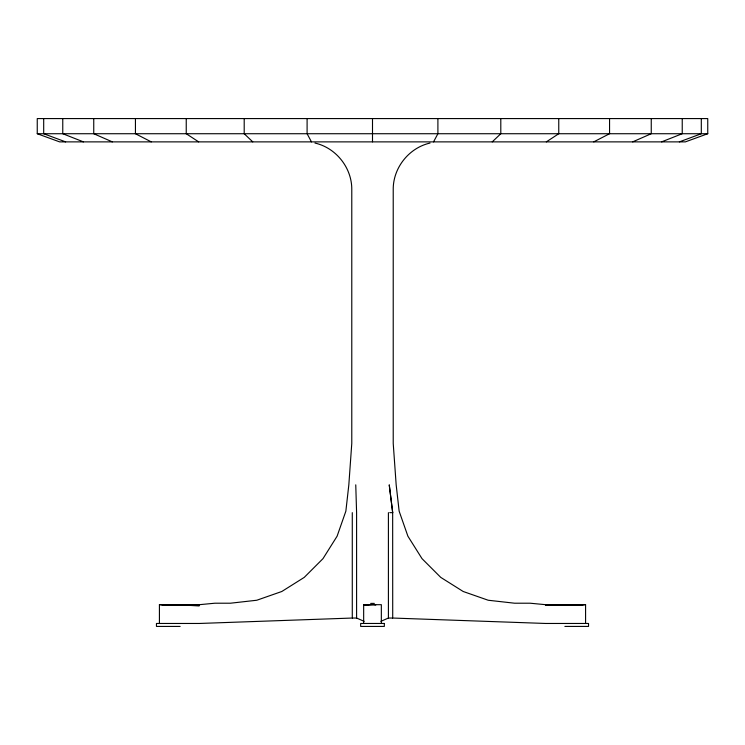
<?xml version="1.0" encoding="UTF-8"?>
<svg xmlns="http://www.w3.org/2000/svg" width="745" height="745" viewBox="0 0 745 745"><rect width="100%" height="100%" fill="white"/><g stroke="black" fill="none" stroke-linecap="round" stroke-linejoin="round"><path stroke-width="1.12" d="M433.534 141.876L437.902 133.727L437.902 118.576M492.231 141.876L500.798 133.727L500.798 118.576M392.662 618.043L388.406 618.043L380.872 621.339M546.327 141.876L558.759 133.727L558.759 118.576M593.737 141.876L609.559 133.727L609.559 118.576M632.645 141.876L651.251 133.727L651.251 118.576M661.56 141.876L682.234 133.727L682.234 118.576M679.365 141.876L701.306 133.727L701.306 118.576M707.75 133.727L685.372 141.876L59.628 141.876L37.25 133.727L37.25 118.576L707.75 118.576L707.75 133.727L37.25 133.727M430.033 143.059C409.033 147.808 393.174 167.69 393.22 189.221L393.22 443.396L396.172 484.837L399.143 511.172L407.897 536.195L422.005 558.638L440.751 577.384L463.194 591.493L488.217 600.246L514.553 603.208L530.095 603.208L545.629 604.689L585.579 604.689L585.579 623.463M363.662 623.463L363.662 604.689C367.658 606.262 371.699 603.888 375.759 605.07M370.656 603.394L374.344 603.394M556.832 605.331L575.885 604.689L545.629 605.396L577.729 604.689L545.629 605.042L583.912 604.689M558.238 605.312L577.729 604.689L551.365 605.312M552.576 605.303L582.683 604.689L545.629 605.07M545.629 604.838L585.579 604.689M352.283 512.644L352.283 618.043L199.371 623.463L156.459 623.463L156.459 626.424L180.132 626.424M389.756 512.644L392.662 512.644L392.717 618.043L545.629 623.463L588.541 623.463L588.541 626.424L564.868 626.424M159.421 623.463L159.421 604.689L199.371 604.689L214.905 603.208L230.447 603.208L256.783 600.246L281.806 591.493L304.249 577.384L322.995 558.638L337.103 536.195L345.857 511.172L348.828 484.837L351.78 443.396L351.78 189.221C351.826 167.69 335.967 147.808 314.967 143.059M352.338 618.043L356.594 618.043L364.128 621.339M159.421 604.689L199.371 604.838M161.088 604.689L199.371 605.07L167.271 604.689L199.371 605.704L162.317 604.689L199.371 605.07M367.769 605.396L363.681 604.689L381.338 604.689L381.338 623.463M65.635 141.876L43.694 133.727L43.694 118.576M83.44 141.876L62.766 133.727L62.766 118.576M112.355 141.876L93.749 133.727L93.749 118.576M151.263 141.876L135.441 133.727L135.441 118.576M198.673 141.876L186.241 133.727L186.241 118.576M252.769 141.876L244.202 133.727L244.202 118.576M311.466 141.876L307.098 133.727L307.098 118.576M392.717 512.644L389.244 484.837L392.662 512.644M355.756 484.837L356.594 512.644L356.594 618.043M388.406 512.644L388.406 618.043M372.5 118.576L372.5 141.876M384.336 623.463L360.664 623.463L360.664 626.424L384.336 626.424L384.336 623.463"/></g></svg>
